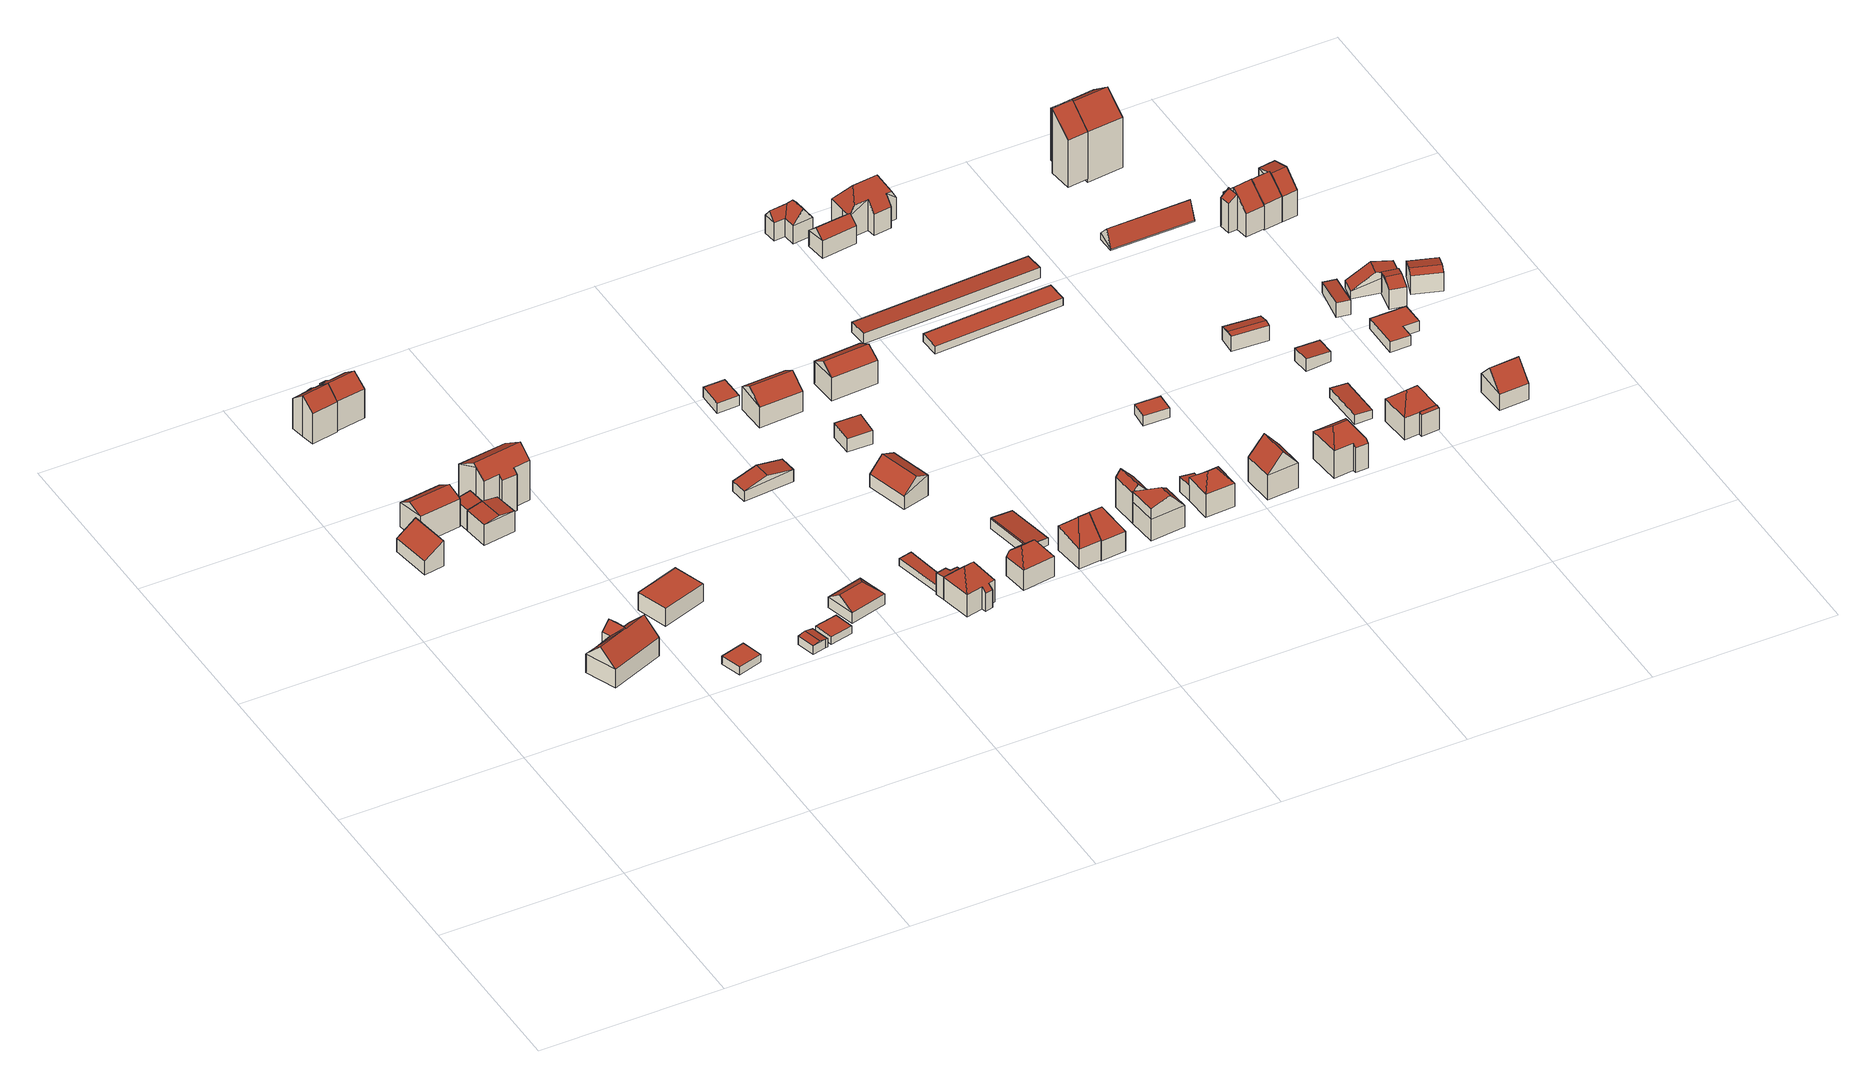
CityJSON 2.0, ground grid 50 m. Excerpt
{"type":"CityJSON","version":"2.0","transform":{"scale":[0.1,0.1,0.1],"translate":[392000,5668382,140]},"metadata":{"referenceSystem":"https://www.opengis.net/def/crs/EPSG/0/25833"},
"CityObjects":{
"building1":{"type":"Building","attributes":{"Dachtyp_tdc":"tdcFreeFormRoof","Gemeindeschluessel":14627140,"Dachneigung":44.2,"QualitaetDacherkennung":72,"Geometrietyp2DReferenz":"3000","function":"31001_9998","roofType":"5000","measuredHeight":10.07},"geometry":[{"type":"MultiSurface","lod":"2","boundaries":[[[0,1,2,3]],[[1,4,5,2]],[[4,6,7,5]],[[6,8,9,7]],[[8,10,11,9]],[[10,12,13,11]],[[12,14,15,13]],[[14,16,17,15]],[[16,0,3,17]],[[18,19,20,21,16,14]],[[18,14,12]],[[19,18,12,10]],[[22,23,20,19,10,8]],[[22,8,6]],[[23,22,6,4]],[[4,20,23]],[[1,20,4]],[[1,21,20]],[[21,1,0]],[[21,0,16]],[[3,2,5,7,9,11,13,15,17]]],"semantics":{"surfaces":[{"type":"WallSurface"},{"type":"RoofSurface"},{"type":"GroundSurface"}],"values":[0,0,0,0,0,0,0,0,0,1,0,1,1,0,1,1,1,1,1,0,2]}}]},
"building2":{"type":"Building","attributes":{"Dachtyp_tdc":"tdcPolyFlatRoof","Gemeindeschluessel":14627140,"Dachneigung":31.43,"QualitaetDacherkennung":51,"Geometrietyp2DReferenz":"3000","function":"31001_9998","roofType":"2100","measuredHeight":7.45},"geometry":[{"type":"MultiSurface","lod":"2","boundaries":[[[24,25,26,27]],[[25,28,29,26]],[[28,30,31,29]],[[30,24,27,31]],[[30,28,25,24]],[[27,26,29,31]]],"semantics":{"surfaces":[{"type":"WallSurface"},{"type":"RoofSurface"},{"type":"GroundSurface"}],"values":[0,0,0,0,1,2]}}]},
"building3":{"type":"Building","attributes":{"Dachtyp_tdc":"tdcPolyFlatRoof","Gemeindeschluessel":14627140,"Dachneigung":0,"QualitaetDacherkennung":84,"Geometrietyp2DReferenz":"3000","function":"31001_9998","roofType":"1000","measuredHeight":2.4},"geometry":[{"type":"MultiSurface","lod":"2","boundaries":[[[32,33,34,35]],[[33,36,37,34]],[[36,38,39,37]],[[38,32,35,39]],[[38,36,33,32]],[[35,34,37,39]]],"semantics":{"surfaces":[{"type":"WallSurface"},{"type":"RoofSurface"},{"type":"GroundSurface"}],"values":[0,0,0,0,1,2]}}]},
"building4":{"type":"Building","attributes":{"Dachtyp_tdc":"tdcPolyFlatRoof","Gemeindeschluessel":14627140,"Dachneigung":0,"QualitaetDacherkennung":85,"Geometrietyp2DReferenz":"3000","function":"31001_9998","roofType":"1000","measuredHeight":5.37},"geometry":[{"type":"MultiSurface","lod":"2","boundaries":[[[40,41,42,43]],[[41,44,45,42]],[[44,46,47,45]],[[46,40,43,47]],[[46,44,41,40]],[[43,42,45,47]]],"semantics":{"surfaces":[{"type":"WallSurface"},{"type":"RoofSurface"},{"type":"GroundSurface"}],"values":[0,0,0,0,1,2]}}]},
"building5":{"type":"Building","attributes":{"Dachtyp_tdc":"tdcGableRoof","Gemeindeschluessel":14627140,"Dachneigung":34.62,"QualitaetDacherkennung":77,"Geometrietyp2DReferenz":"3000","function":"31001_9998","roofType":"3100","measuredHeight":10.02},"geometry":[{"type":"MultiSurface","lod":"2","boundaries":[[[48,49,50,51]],[[49,52,53,50]],[[52,54,55,53]],[[54,56,57,55]],[[56,48,51,57]],[[48,56,58,59,60]],[[52,49,60,59]],[[54,58,56]],[[52,59,58,54]],[[48,60,49]],[[51,50,53,55,57]]],"semantics":{"surfaces":[{"type":"WallSurface"},{"type":"RoofSurface"},{"type":"GroundSurface"}],"values":[0,0,0,0,0,1,1,0,0,0,2]}}]},
"building6":{"type":"Building","attributes":{"Dachtyp_tdc":"tdcGableRoof","Gemeindeschluessel":14627140,"Dachneigung":38.65,"QualitaetDacherkennung":64,"Geometrietyp2DReferenz":"3000","function":"31001_9998","roofType":"3100","measuredHeight":12.15},"geometry":[{"type":"MultiSurface","lod":"2","boundaries":[[[61,62,63,64]],[[62,65,66,63]],[[65,67,68,66]],[[67,69,70,68]],[[69,71,72,70]],[[71,73,74,72]],[[73,75,76,74]],[[75,77,78,76]],[[77,79,80,78]],[[79,61,64,80]],[[75,73,71,69]],[[69,67,65,62,61,79,77,75]],[[64,63,66,68,70,72,74,76,78,80]]],"semantics":{"surfaces":[{"type":"WallSurface"},{"type":"RoofSurface"},{"type":"GroundSurface"}],"values":[0,0,0,0,0,0,0,0,0,0,1,1,2]}}]},
"building7":{"type":"Building","attributes":{"Dachtyp_tdc":"tdcFreeFormRoof","Gemeindeschluessel":14627140,"Dachneigung":11.56,"QualitaetDacherkennung":31,"Geometrietyp2DReferenz":"3000","function":"31001_9998","roofType":"5000","measuredHeight":2.98},"geometry":[{"type":"MultiSurface","lod":"2","boundaries":[[[81,82,83,84]],[[82,85,86,83]],[[85,87,88,86]],[[87,89,90,88]],[[89,81,84,90]],[[81,89,87,91,92]],[[82,92,91,85]],[[82,81,92]],[[87,85,91]],[[84,83,86,88,90]]],"semantics":{"surfaces":[{"type":"WallSurface"},{"type":"RoofSurface"},{"type":"GroundSurface"}],"values":[0,0,0,0,0,1,1,0,0,2]}}]},
"building8":{"type":"Building","attributes":{"Gemeindeschluessel":14627140,"Geometrietyp2DReferenz":"3000","function":"31001_9998","roofType":"9999"},"children":["building8-1","building8-2"]},
"building8-1":{"type":"BuildingPart","attributes":{"Dachtyp_tdc":"tdcPolyFlatRoof","Dachneigung":6.87,"QualitaetDacherkennung":75,"Geometrietyp2DReferenz":"3000","roofType":"2100","measuredHeight":6.73},"parents":["building8"],"geometry":[{"type":"MultiSurface","lod":"2","boundaries":[[[93,94,95,96]],[[94,97,98,99,95]],[[100,101,102,103,104]],[[101,93,96,102]],[[101,100,105,97,94,93]],[[96,95,99,103,102]],[[100,104,105]],[[104,103,99,98]],[[104,98,97,105]]],"semantics":{"surfaces":[{"type":"WallSurface"},{"type":"RoofSurface"},{"type":"GroundSurface"},{"type":"ClosureSurface"}],"values":[0,0,0,0,1,2,0,3,3]}}]},
"building8-2":{"type":"BuildingPart","attributes":{"Dachtyp_tdc":"tdcGableRoof","Dachneigung":10.03,"QualitaetDacherkennung":70,"Geometrietyp2DReferenz":"3000","roofType":"3100","measuredHeight":6.89},"parents":["building8"],"geometry":[{"type":"MultiSurface","lod":"2","boundaries":[[[106,107,108,109]],[[107,104,103,108]],[[98,110,111,99]],[[110,106,109,111]],[[106,110,112,113,114]],[[104,107,114,113,105]],[[98,97,112,110]],[[106,114,107]],[[109,108,103,99,111]],[[99,103,104,98]],[[113,112,97,105]],[[97,98,104,105]]],"semantics":{"surfaces":[{"type":"WallSurface"},{"type":"RoofSurface"},{"type":"GroundSurface"},{"type":"ClosureSurface"}],"values":[0,0,0,0,1,1,0,0,2,3,0,3]}}]},
"building9":{"type":"Building","attributes":{"Dachtyp_tdc":"tdcGableRoof","Gemeindeschluessel":14627140,"Dachneigung":38.4,"QualitaetDacherkennung":62,"Geometrietyp2DReferenz":"3000","function":"31001_9998","roofType":"3100","measuredHeight":11.93},"geometry":[{"type":"MultiSurface","lod":"2","boundaries":[[[115,116,117,118]],[[116,119,120,117]],[[119,121,122,120]],[[121,123,124,122]],[[123,125,126,124]],[[125,127,128,126]],[[127,129,130,128]],[[129,131,132,130]],[[131,133,134,132]],[[133,115,118,134]],[[129,127,125,123,121,119,116,115]],[[115,133,131,129]],[[118,117,120,122,124,126,128,130,132,134]]],"semantics":{"surfaces":[{"type":"WallSurface"},{"type":"RoofSurface"},{"type":"GroundSurface"}],"values":[0,0,0,0,0,0,0,0,0,0,1,1,2]}}]},
"building10":{"type":"Building","attributes":{"Dachtyp_tdc":"tdcPolyFlatRoof","Gemeindeschluessel":14627140,"Dachneigung":2.62,"QualitaetDacherkennung":94,"Geometrietyp2DReferenz":"3000","function":"31001_9998","roofType":"2100","measuredHeight":2.37},"geometry":[{"type":"MultiSurface","lod":"2","boundaries":[[[135,136,137,138]],[[136,139,140,137]],[[139,141,142,140]],[[141,135,138,142]],[[141,139,136,135]],[[138,137,140,142]]],"semantics":{"surfaces":[{"type":"WallSurface"},{"type":"RoofSurface"},{"type":"GroundSurface"}],"values":[0,0,0,0,1,2]}}]},
"building11":{"type":"Building","attributes":{"Dachtyp_tdc":"tdcFreeFormRoof","Gemeindeschluessel":14627140,"Dachneigung":35.39,"QualitaetDacherkennung":51,"Geometrietyp2DReferenz":"3000","function":"31001_9998","roofType":"5000","measuredHeight":14.84},"geometry":[{"type":"MultiSurface","lod":"2","boundaries":[[[143,144,145,146]],[[144,147,148,145]],[[147,149,150,148]],[[149,151,152,150]],[[151,153,154,152]],[[153,155,156,154]],[[155,157,158,156]],[[157,159,160,158]],[[159,143,146,160]],[[161,162,144,143]],[[149,147,162,161,159,157,155,153,151]],[[147,144,162]],[[143,159,161]],[[146,145,148,150,152,154,156,158,160]]],"semantics":{"surfaces":[{"type":"WallSurface"},{"type":"RoofSurface"},{"type":"GroundSurface"}],"values":[0,0,0,0,0,0,0,0,0,1,1,0,0,2]}}]},
"building12":{"type":"Building","attributes":{"Dachtyp_tdc":"tdcFreeFormRoof","Gemeindeschluessel":14627140,"Dachneigung":35.32,"QualitaetDacherkennung":10,"Geometrietyp2DReferenz":"3000","function":"31001_9998","roofType":"5000","measuredHeight":6.05},"geometry":[{"type":"MultiSurface","lod":"2","boundaries":[[[163,164,165,166]],[[164,167,168,165]],[[167,169,170,168]],[[169,163,166,170]],[[171,169,167]],[[172,171,167,164]],[[172,164,163]],[[171,172,163,169]],[[166,165,168,170]]],"semantics":{"surfaces":[{"type":"WallSurface"},{"type":"RoofSurface"},{"type":"GroundSurface"}],"values":[0,0,0,0,1,1,0,1,2]}}]},
"building13":{"type":"Building","attributes":{"Dachtyp_tdc":"tdcPolyFlatRoof","Gemeindeschluessel":14627140,"Dachneigung":4.68,"QualitaetDacherkennung":87,"Geometrietyp2DReferenz":"3000","function":"31001_9998","roofType":"2100","measuredHeight":2.49},"geometry":[{"type":"MultiSurface","lod":"2","boundaries":[[[173,174,175,176]],[[174,177,178,175]],[[177,179,180,178]],[[179,173,176,180]],[[179,177,174,173]],[[176,175,178,180]]],"semantics":{"surfaces":[{"type":"WallSurface"},{"type":"RoofSurface"},{"type":"GroundSurface"}],"values":[0,0,0,0,1,2]}}]},
"building14":{"type":"Building","attributes":{"Gemeindeschluessel":14627140,"Geometrietyp2DReferenz":"3000","function":"31001_9998","roofType":"9999"},"children":["building14-1","building14-2"]},
"building14-1":{"type":"BuildingPart","attributes":{"Dachtyp_tdc":"tdcHipRoof","Dachneigung":44.03,"QualitaetDacherkennung":83,"Geometrietyp2DReferenz":"3000","roofType":"3200","measuredHeight":10.85},"parents":["building14"],"geometry":[{"type":"MultiSurface","lod":"2","boundaries":[[[181,182,183,184]],[[182,185,186,183]],[[185,187,188,186]],[[189,190,191,192]],[[190,193,194,191]],[[193,195,196,194]],[[195,197,198,196]],[[197,181,184,198]],[[193,190,199]],[[187,185,200]],[[190,189,187,200,199]],[[185,182,181,197,195,193,199,200]],[[184,183,186,188,192,191,194,196,198]],[[192,188,187,189]]],"semantics":{"surfaces":[{"type":"WallSurface"},{"type":"RoofSurface"},{"type":"GroundSurface"},{"type":"ClosureSurface"}],"values":[0,0,0,0,0,0,0,0,1,1,1,1,2,3]}}]},
"building14-2":{"type":"BuildingPart","attributes":{"Dachtyp_tdc":"tdcPolyFlatRoof","Dachneigung":7.41,"QualitaetDacherkennung":53,"Geometrietyp2DReferenz":"3000","roofType":"2100","measuredHeight":6.77},"parents":["building14"],"geometry":[{"type":"MultiSurface","lod":"2","boundaries":[[[201,202,203,204]],[[202,205,206,203]],[[205,207,208,206]],[[207,189,192,208]],[[209,201,204,188,187]],[[209,189,207,205,202,201]],[[204,203,206,208,192,188]],[[187,189,209]],[[187,188,192,189]]],"semantics":{"surfaces":[{"type":"WallSurface"},{"type":"RoofSurface"},{"type":"GroundSurface"},{"type":"ClosureSurface"}],"values":[0,0,0,0,0,1,2,0,3]}}]},
"building15":{"type":"Building","attributes":{"Dachtyp_tdc":"tdcGableRoof","Gemeindeschluessel":14627140,"Dachneigung":10.54,"QualitaetDacherkennung":36,"Geometrietyp2DReferenz":"3000","function":"31001_9998","roofType":"3100","measuredHeight":4.94},"geometry":[{"type":"MultiSurface","lod":"2","boundaries":[[[210,211,212,213]],[[211,214,215,212]],[[214,216,217,215]],[[216,210,213,217]],[[214,211,218]],[[210,216,219]],[[211,210,219,218]],[[216,214,218,219]],[[213,212,215,217]]],"semantics":{"surfaces":[{"type":"WallSurface"},{"type":"RoofSurface"},{"type":"GroundSurface"}],"values":[0,0,0,0,0,0,1,1,2]}}]},
"building16":{"type":"Building","attributes":{"Dachtyp_tdc":"tdcFreeFormRoof","Gemeindeschluessel":14627140,"Dachneigung":43.96,"QualitaetDacherkennung":78,"Geometrietyp2DReferenz":"3000","function":"31001_9998","roofType":"5000","measuredHeight":9.84},"geometry":[{"type":"MultiSurface","lod":"2","boundaries":[[[220,221,222,223]],[[221,224,225,222]],[[224,226,227,225]],[[226,228,229,227]],[[228,230,231,229]],[[230,232,233,231]],[[232,234,235,233]],[[234,220,223,235]],[[234,236,237,220]],[[232,230,238,239]],[[232,239,236,234]],[[239,238,228,226,224,221,237,236]],[[230,228,238]],[[221,220,237]],[[223,222,225,227,229,231,233,235]]],"semantics":{"surfaces":[{"type":"WallSurface"},{"type":"RoofSurface"},{"type":"GroundSurface"}],"values":[0,0,0,0,0,0,0,0,1,1,1,1,0,0,2]}}]},
"building17":{"type":"Building","attributes":{"Dachtyp_tdc":"tdcGableRoof","Gemeindeschluessel":14627140,"Dachneigung":44.19,"QualitaetDacherkennung":46,"Geometrietyp2DReferenz":"3000","function":"31001_9998","roofType":"3100","measuredHeight":7.81},"geometry":[{"type":"MultiSurface","lod":"2","boundaries":[[[240,241,242,243]],[[241,244,245,242]],[[244,246,247,245]],[[246,240,243,247]],[[244,241,248]],[[240,246,249]],[[241,240,249,248]],[[246,244,248,249]],[[243,242,245,247]]],"semantics":{"surfaces":[{"type":"WallSurface"},{"type":"RoofSurface"},{"type":"GroundSurface"}],"values":[0,0,0,0,0,0,1,1,2]}}]},
"building18":{"type":"Building","attributes":{"Dachtyp_tdc":"tdcGableRoof","Gemeindeschluessel":14627140,"Dachneigung":10.54,"QualitaetDacherkennung":40,"Geometrietyp2DReferenz":"3000","function":"31001_9998","roofType":"3100","measuredHeight":3.24},"geometry":[{"type":"MultiSurface","lod":"2","boundaries":[[[250,251,252,253]],[[251,254,255,252]],[[254,256,257,255]],[[256,250,253,257]],[[254,251,258]],[[250,256,259]],[[251,250,259,258]],[[256,254,258,259]],[[253,252,255,257]]],"semantics":{"surfaces":[{"type":"WallSurface"},{"type":"RoofSurface"},{"type":"GroundSurface"}],"values":[0,0,0,0,0,0,1,1,2]}}]},
"building19":{"type":"Building","attributes":{"Dachtyp_tdc":"tdcHipAndGableRoof","Gemeindeschluessel":14627140,"Dachneigung":42.95,"QualitaetDacherkennung":82,"Geometrietyp2DReferenz":"3000","function":"31001_9998","roofType":"5000","measuredHeight":10.84},"geometry":[{"type":"MultiSurface","lod":"2","boundaries":[[[260,261,262,263]],[[261,264,265,262]],[[264,266,267,265]],[[266,268,269,267]],[[268,270,271,269]],[[270,272,273,271]],[[272,260,263,273]],[[268,266,274]],[[266,264,261,274]],[[261,260,272,270,268,274]],[[263,262,265,267,269,271,273]]],"semantics":{"surfaces":[{"type":"WallSurface"},{"type":"RoofSurface"},{"type":"GroundSurface"}],"values":[0,0,0,0,0,0,0,1,1,1,2]}}]},
"building20":{"type":"Building","attributes":{"Dachtyp_tdc":"tdcPolyFlatRoof","Gemeindeschluessel":14627140,"Dachneigung":4.3,"QualitaetDacherkennung":94,"Geometrietyp2DReferenz":"3000","function":"31001_9998","roofType":"2100","measuredHeight":4.47},"geometry":[{"type":"MultiSurface","lod":"2","boundaries":[[[275,276,277,278]],[[276,279,280,277]],[[279,281,282,280]],[[281,275,278,282]],[[281,279,276,275]],[[278,277,280,282]]],"semantics":{"surfaces":[{"type":"WallSurface"},{"type":"RoofSurface"},{"type":"GroundSurface"}],"values":[0,0,0,0,1,2]}}]},
"building21":{"type":"Building","attributes":{"Dachtyp_tdc":"tdcFreeFormRoof","Gemeindeschluessel":14627140,"Dachneigung":44.25,"QualitaetDacherkennung":70,"Geometrietyp2DReferenz":"3000","function":"31001_9998","roofType":"5000","measuredHeight":11.08},"geometry":[{"type":"MultiSurface","lod":"2","boundaries":[[[283,284,285,286]],[[284,287,288,285]],[[287,289,290,288]],[[289,291,292,290]],[[291,293,294,292]],[[293,283,286,294]],[[291,289,295,296]],[[296,295,287,284,283,297]],[[293,291,296,297]],[[289,287,295]],[[283,293,297]],[[286,285,288,290,292,294]]],"semantics":{"surfaces":[{"type":"WallSurface"},{"type":"RoofSurface"},{"type":"GroundSurface"}],"values":[0,0,0,0,0,0,1,1,1,0,0,2]}}]},
"building22":{"type":"Building","attributes":{"Dachtyp_tdc":"tdcPolyFlatRoof","Gemeindeschluessel":14627140,"Dachneigung":0,"QualitaetDacherkennung":89,"Geometrietyp2DReferenz":"3000","function":"31001_9998","roofType":"1000","measuredHeight":3},"geometry":[{"type":"MultiSurface","lod":"2","boundaries":[[[298,299,300,301]],[[299,302,303,300]],[[302,304,305,303]],[[304,298,301,305]],[[304,302,299,298]],[[301,300,303,305]]],"semantics":{"surfaces":[{"type":"WallSurface"},{"type":"RoofSurface"},{"type":"GroundSurface"}],"values":[0,0,0,0,1,2]}}]},
"building23":{"type":"Building","attributes":{"Dachtyp_tdc":"tdcGableRoof","Gemeindeschluessel":14627140,"Dachneigung":34.49,"QualitaetDacherkennung":84,"Geometrietyp2DReferenz":"3000","function":"31001_9998","roofType":"3100","measuredHeight":9.24},"geometry":[{"type":"MultiSurface","lod":"2","boundaries":[[[306,307,308,309]],[[307,310,311,308]],[[310,312,313,311]],[[312,306,309,313]],[[310,307,314]],[[306,312,315]],[[307,306,315,314]],[[312,310,314,315]],[[309,308,311,313]]],"semantics":{"surfaces":[{"type":"WallSurface"},{"type":"RoofSurface"},{"type":"GroundSurface"}],"values":[0,0,0,0,0,0,1,1,2]}}]},
"building24":{"type":"Building","attributes":{"Gemeindeschluessel":14627140,"Geometrietyp2DReferenz":"3000","function":"31001_9998","roofType":"9999"},"children":["building24-1","building24-2"]},
"building24-1":{"type":"BuildingPart","attributes":{"Dachtyp_tdc":"tdcHipAndGableRoof","Dachneigung":50.18,"QualitaetDacherkennung":33,"Geometrietyp2DReferenz":"3000","roofType":"5000","measuredHeight":11.4},"parents":["building24"],"geometry":[{"type":"MultiSurface","lod":"2","boundaries":[[[316,317,318,319]],[[317,320,321,318]],[[320,322,323,321]],[[322,324,325,323]],[[317,326,327,328,329,330]],[[331,332,330,329]],[[317,330,332,320]],[[320,332,331,322]],[[322,331,329,333,324]],[[316,334,326,317]],[[325,319,318,321,323]],[[319,325,324,316]],[[326,334,327]],[[328,333,329]],[[324,333,334,316]],[[327,334,333,328]]],"semantics":{"surfaces":[{"type":"WallSurface"},{"type":"RoofSurface"},{"type":"GroundSurface"},{"type":"ClosureSurface"}],"values":[0,0,0,0,1,1,1,0,0,0,2,3,0,0,3,3]}}]},
"building24-2":{"type":"BuildingPart","attributes":{"Dachtyp_tdc":"tdcGableRoof","Dachneigung":48.9,"QualitaetDacherkennung":73,"Geometrietyp2DReferenz":"3000","roofType":"3100","measuredHeight":11.1},"parents":["building24"],"geometry":[{"type":"MultiSurface","lod":"2","boundaries":[[[335,334,316,319,336]],[[333,337,338,325,324]],[[337,335,336,338]],[[335,337,339]],[[334,335,339,340,327]],[[337,333,328,340,339]],[[336,319,325,338]],[[324,325,319,316]],[[324,316,334,333]],[[340,328,327]],[[327,328,333,334]]],"semantics":{"surfaces":[{"type":"WallSurface"},{"type":"RoofSurface"},{"type":"GroundSurface"},{"type":"ClosureSurface"}],"values":[0,0,0,0,1,1,2,3,3,0,3]}}]},
"building25":{"type":"Building","attributes":{"Gemeindeschluessel":14627140,"Geometrietyp2DReferenz":"3000","function":"31001_9998","roofType":"9999"},"children":["building25-1","building25-2"]},
"building25-1":{"type":"BuildingPart","attributes":{"Dachtyp_tdc":"tdcPolyFlatRoof","Dachneigung":8.43,"QualitaetDacherkennung":54,"Geometrietyp2DReferenz":"3000","roofType":"2100","measuredHeight":4.64},"parents":["building25"],"geometry":[{"type":"MultiSurface","lod":"2","boundaries":[[[341,342,343,344]],[[342,345,346,343]],[[345,347,348,346]],[[345,342,341,347]],[[348,344,343,346]],[[344,348,347,341]]],"semantics":{"surfaces":[{"type":"WallSurface"},{"type":"RoofSurface"},{"type":"GroundSurface"},{"type":"ClosureSurface"}],"values":[0,0,0,1,2,3]}}]},
"building25-2":{"type":"BuildingPart","attributes":{"Dachtyp_tdc":"tdcHipRoof","Dachneigung":41.09,"QualitaetDacherkennung":84,"Geometrietyp2DReferenz":"3000","roofType":"3200","measuredHeight":10.25},"parents":["building25"],"geometry":[{"type":"MultiSurface","lod":"2","boundaries":[[[349,350,341,344,351]],[[352,353,354,348,347]],[[353,355,356,354]],[[355,349,351,356]],[[350,349,357]],[[355,353,358]],[[349,355,358,357]],[[353,352,350,357,358]],[[351,344,348,354,356]],[[347,341,350,352]],[[347,348,344,341]]],"semantics":{"surfaces":[{"type":"WallSurface"},{"type":"RoofSurface"},{"type":"GroundSurface"},{"type":"ClosureSurface"}],"values":[0,0,0,0,1,1,1,1,2,0,3]}}]},
"building26":{"type":"Building","attributes":{"Dachtyp_tdc":"tdcGableRoof","Gemeindeschluessel":14627140,"Dachneigung":31.49,"QualitaetDacherkennung":75,"Geometrietyp2DReferenz":"3000","function":"31001_9998","roofType":"3100","measuredHeight":9.26},"geometry":[{"type":"MultiSurface","lod":"2","boundaries":[[[359,360,361,362]],[[360,363,364,361]],[[363,365,366,364]],[[365,359,362,366]],[[363,360,367]],[[359,365,368]],[[360,359,368,367]],[[365,363,367,368]],[[362,361,364,366]]],"semantics":{"surfaces":[{"type":"WallSurface"},{"type":"RoofSurface"},{"type":"GroundSurface"}],"values":[0,0,0,0,0,0,1,1,2]}}]},
"building27":{"type":"Building","attributes":{"Dachtyp_tdc":"tdcPolyFlatRoof","Gemeindeschluessel":14627140,"Dachneigung":0,"QualitaetDacherkennung":45,"Geometrietyp2DReferenz":"3000","function":"31001_9998","roofType":"1000","measuredHeight":2.95},"geometry":[{"type":"MultiSurface","lod":"2","boundaries":[[[369,370,371,372]],[[370,373,374,371]],[[373,375,376,374]],[[375,369,372,376]],[[375,373,370,369]],[[372,371,374,376]]],"semantics":{"surfaces":[{"type":"WallSurface"},{"type":"RoofSurface"},{"type":"GroundSurface"}],"values":[0,0,0,0,1,2]}}]},
"building28":{"type":"Building","attributes":{"Dachtyp_tdc":"tdcGableRoof","Gemeindeschluessel":14627140,"Dachneigung":49.78,"QualitaetDacherkennung":66,"Geometrietyp2DReferenz":"3000","function":"31001_9998","roofType":"3100","measuredHeight":12.58},"geometry":[{"type":"MultiSurface","lod":"2","boundaries":[[[377,378,379,380]],[[378,381,382,379]],[[381,383,384,382]],[[383,377,380,384]],[[381,378,385]],[[377,383,386]],[[378,377,386,385]],[[383,381,385,386]],[[380,379,382,384]]],"semantics":{"surfaces":[{"type":"WallSurface"},{"type":"RoofSurface"},{"type":"GroundSurface"}],"values":[0,0,0,0,0,0,1,1,2]}}]},
"building29":{"type":"Building","attributes":{"Dachtyp_tdc":"tdcFreeFormRoof","Gemeindeschluessel":14627140,"Dachneigung":52.37,"QualitaetDacherkennung":13,"Geometrietyp2DReferenz":"3000","function":"31001_9998","roofType":"5000","measuredHeight":9.15},"geometry":[{"type":"MultiSurface","lod":"2","boundaries":[[[387,388,389,390]],[[388,391,392,389]],[[391,393,394,392]],[[393,395,396,394]],[[395,397,398,396]],[[397,387,390,398]],[[399,400,397,395]],[[401,402,399,395,393]],[[401,393,391]],[[402,401,391,388]],[[400,399,402,388,387]],[[400,387,397]],[[390,389,392,394,396,398]]],"semantics":{"surfaces":[{"type":"WallSurface"},{"type":"RoofSurface"},{"type":"GroundSurface"}],"values":[0,0,0,0,0,0,1,1,0,1,1,0,2]}}]},
"building30":{"type":"Building","attributes":{"Dachtyp_tdc":"tdcFreeFormRoof","Gemeindeschluessel":14627140,"Dachneigung":40.42,"QualitaetDacherkennung":84,"Geometrietyp2DReferenz":"3000","function":"31001_9998","roofType":"5000","measuredHeight":7.55},"geometry":[{"type":"MultiSurface","lod":"2","boundaries":[[[403,404,405,406]],[[404,407,408,405]],[[407,409,410,408]],[[409,411,412,410]],[[411,403,406,412]],[[413,414,407,404,403]],[[411,409,414,413]],[[409,407,414]],[[403,411,413]],[[406,405,408,410,412]]],"semantics":{"surfaces":[{"type":"WallSurface"},{"type":"RoofSurface"},{"type":"GroundSurface"}],"values":[0,0,0,0,0,1,1,0,0,2]}}]},
"building31":{"type":"Building","attributes":{"Dachtyp_tdc":"tdcFreeFormRoof","Gemeindeschluessel":14627140,"Dachneigung":38.13,"QualitaetDacherkennung":68,"Geometrietyp2DReferenz":"3000","function":"31001_9998","roofType":"5000","measuredHeight":11.7},"geometry":[{"type":"MultiSurface","lod":"2","boundaries":[[[415,416,417,418]],[[416,419,420,417]],[[419,421,422,420]],[[421,423,424,422]],[[423,425,426,424]],[[425,427,428,426]],[[427,415,418,428]],[[423,421,429]],[[421,419,430,429]],[[419,416,430]],[[416,415,427,425,423,429,430]],[[418,417,420,422,424,426,428]]],"semantics":{"surfaces":[{"type":"WallSurface"},{"type":"RoofSurface"},{"type":"GroundSurface"}],"values":[0,0,0,0,0,0,0,1,1,1,1,2]}}]},
"building32":{"type":"Building","attributes":{"Dachtyp_tdc":"tdcPolyFlatRoof","Gemeindeschluessel":14627140,"Dachneigung":3.28,"QualitaetDacherkennung":81,"Geometrietyp2DReferenz":"3000","function":"31001_2463","roofType":"2100","measuredHeight":3.22},"geometry":[{"type":"MultiSurface","lod":"2","boundaries":[[[431,432,433,434]],[[432,435,436,433]],[[435,437,438,436]],[[437,431,434,438]],[[437,435,432,431]],[[434,433,436,438]]],"semantics":{"surfaces":[{"type":"WallSurface"},{"type":"RoofSurface"},{"type":"GroundSurface"}],"values":[0,0,0,0,1,2]}}]},
"building33":{"type":"Building","attributes":{"Dachtyp_tdc":"tdcPolyFlatRoof","Gemeindeschluessel":14627140,"Dachneigung":0,"QualitaetDacherkennung":55,"Geometrietyp2DReferenz":"3000","function":"31001_2463","roofType":"1000","measuredHeight":2.31},"geometry":[{"type":"MultiSurface","lod":"2","boundaries":[[[439,440,441,442]],[[440,443,444,441]],[[443,445,446,444]],[[445,439,442,446]],[[445,443,440,439]],[[442,441,444,446]]],"semantics":{"surfaces":[{"type":"WallSurface"},{"type":"RoofSurface"},{"type":"GroundSurface"}],"values":[0,0,0,0,1,2]}}]},
"building34":{"type":"Building","attributes":{"Dachtyp_tdc":"tdcFreeFormRoof","Gemeindeschluessel":14627140,"Dachneigung":50.9,"QualitaetDacherkennung":73,"Geometrietyp2DReferenz":"3000","function":"31001_9998","roofType":"5000","measuredHeight":13},"geometry":[{"type":"MultiSurface","lod":"2","boundaries":[[[447,448,449,450]],[[448,451,452,449]],[[451,453,454,452]],[[453,455,456,454]],[[455,457,458,456]],[[457,459,460,458]],[[459,461,462,460]],[[461,463,464,462]],[[463,447,450,464]],[[447,465,466,451,448]],[[467,455,453,468]],[[468,466,465,463,461,459,457,467]],[[468,453,451,466]],[[447,463,465]],[[457,455,467]],[[450,449,452,454,456,458,460,462,464]]],"semantics":{"surfaces":[{"type":"WallSurface"},{"type":"RoofSurface"},{"type":"GroundSurface"}],"values":[0,0,0,0,0,0,0,0,0,1,1,1,1,0,0,2]}}]},
"building35":{"type":"Building","attributes":{"Dachtyp_tdc":"tdcPolyFlatRoof","Gemeindeschluessel":14627140,"Dachneigung":4.12,"QualitaetDacherkennung":94,"Geometrietyp2DReferenz":"3000","function":"31001_9998","roofType":"2100","measuredHeight":2.93},"geometry":[{"type":"MultiSurface","lod":"2","boundaries":[[[469,470,471,472]],[[470,473,474,471]],[[473,475,476,474]],[[475,469,472,476]],[[475,473,470,469]],[[472,471,474,476]]],"semantics":{"surfaces":[{"type":"WallSurface"},{"type":"RoofSurface"},{"type":"GroundSurface"}],"values":[0,0,0,0,1,2]}}]},
"building36":{"type":"Building","attributes":{"Dachtyp_tdc":"tdcGableRoof","Gemeindeschluessel":14627140,"Dachneigung":16,"QualitaetDacherkennung":85,"Geometrietyp2DReferenz":"3000","function":"31001_9998","roofType":"3100","measuredHeight":4.79},"geometry":[{"type":"MultiSurface","lod":"2","boundaries":[[[477,478,479,480]],[[478,481,482,479]],[[481,483,484,482]],[[483,477,480,484]],[[481,478,485]],[[477,483,486]],[[478,477,486,485]],[[483,481,485,486]],[[480,479,482,484]]],"semantics":{"surfaces":[{"type":"WallSurface"},{"type":"RoofSurface"},{"type":"GroundSurface"}],"values":[0,0,0,0,0,0,1,1,2]}}]},
"building37":{"type":"Building","attributes":{"Gemeindeschluessel":14627140,"Geometrietyp2DReferenz":"3000","function":"31001_9998","roofType":"9999"},"children":["building37-1","building37-2"]},
"building37-1":{"type":"BuildingPart","attributes":{"Dachtyp_tdc":"tdcHipRoof","Dachneigung":43.91,"QualitaetDacherkennung":81,"Geometrietyp2DReferenz":"3000","roofType":"3200","measuredHeight":10.85},"parents":["building37"],"geometry":[{"type":"MultiSurface","lod":"2","boundaries":[[[487,488,489,490]],[[488,491,492,489]],[[493,487,490,494]],[[491,488,495]],[[487,493,496]],[[488,487,496,495]],[[493,497,491,495,496]],[[490,489,492,498,494]],[[493,494,498,497]],[[497,498,492,491]]],"semantics":{"surfaces":[{"type":"WallSurface"},{"type":"RoofSurface"},{"type":"GroundSurface"},{"type":"ClosureSurface"}],"values":[0,0,0,1,1,1,1,2,0,3]}}]},
"building37-2":{"type":"BuildingPart","attributes":{"Dachtyp_tdc":"tdcPolyFlatRoof","Dachneigung":11.84,"QualitaetDacherkennung":61,"Geometrietyp2DReferenz":"3000","roofType":"2100","measuredHeight":6.75},"parents":["building37"],"geometry":[{"type":"MultiSurface","lod":"2","boundaries":[[[499,500,501,492,491]],[[500,502,503,501]],[[502,504,497,498,503]],[[504,502,500,499]],[[492,501,503,498]],[[491,497,504,499]],[[492,498,497,491]]],"semantics":{"surfaces":[{"type":"WallSurface"},{"type":"RoofSurface"},{"type":"GroundSurface"},{"type":"ClosureSurface"}],"values":[0,0,0,1,2,0,3]}}]},
"building38":{"type":"Building","attributes":{"Dachtyp_tdc":"tdcPolyFlatRoof","Gemeindeschluessel":14627140,"Dachneigung":5.78,"QualitaetDacherkennung":58,"Geometrietyp2DReferenz":"3000","function":"31001_9998","roofType":"2100","measuredHeight":3.85},"geometry":[{"type":"MultiSurface","lod":"2","boundaries":[[[505,506,507,508]],[[506,509,510,507]],[[509,511,512,510]],[[511,505,508,512]],[[511,509,506,505]],[[508,507,510,512]]],"semantics":{"surfaces":[{"type":"WallSurface"},{"type":"RoofSurface"},{"type":"GroundSurface"}],"values":[0,0,0,0,1,2]}}]},
"building39":{"type":"Building","attributes":{"Dachtyp_tdc":"tdcPolyFlatRoof","Gemeindeschluessel":14627140,"Dachneigung":0,"QualitaetDacherkennung":96,"Geometrietyp2DReferenz":"3000","function":"31001_9998","roofType":"1000","measuredHeight":3.13},"geometry":[{"type":"MultiSurface","lod":"2","boundaries":[[[513,514,515,516]],[[514,517,518,515]],[[517,519,520,518]],[[519,521,522,520]],[[521,523,524,522]],[[523,513,516,524]],[[523,521,519,517,514,513]],[[516,515,518,520,522,524]]],"semantics":{"surfaces":[{"type":"WallSurface"},{"type":"RoofSurface"},{"type":"GroundSurface"}],"values":[0,0,0,0,0,0,1,2]}}]},
"building40":{"type":"Building","attributes":{"Dachtyp_tdc":"tdcPolyFlatRoof","Gemeindeschluessel":14627140,"Dachneigung":6.16,"QualitaetDacherkennung":66,"Geometrietyp2DReferenz":"3000","function":"31001_9998","roofType":"2100","measuredHeight":4.31},"geometry":[{"type":"MultiSurface","lod":"2","boundaries":[[[525,526,527,528]],[[526,529,530,527]],[[529,531,532,530]],[[531,525,528,532]],[[531,529,526,525]],[[528,527,530,532]]],"semantics":{"surfaces":[{"type":"WallSurface"},{"type":"RoofSurface"},{"type":"GroundSurface"}],"values":[0,0,0,0,1,2]}}]},
"building41":{"type":"Building","attributes":{"Dachtyp_tdc":"tdcGableRoof","Gemeindeschluessel":14627140,"Dachneigung":48.81,"QualitaetDacherkennung":91,"Geometrietyp2DReferenz":"3000","function":"31001_9998","roofType":"3100","measuredHeight":9.96},"geometry":[{"type":"MultiSurface","lod":"2","boundaries":[[[533,534,535,536]],[[534,537,538,535]],[[537,539,540,538]],[[539,533,536,540]],[[537,534,541]],[[533,539,542]],[[534,533,542,541]],[[539,537,541,542]],[[536,535,538,540]]],"semantics":{"surfaces":[{"type":"WallSurface"},{"type":"RoofSurface"},{"type":"GroundSurface"}],"values":[0,0,0,0,0,0,1,1,2]}}]},
"building42":{"type":"Building","attributes":{"Gemeindeschluessel":14627140,"Geometrietyp2DReferenz":"3000","function":"31001_9998","roofType":"9999"},"children":["building42-1","building42-2"]},
"building42-1":{"type":"BuildingPart","attributes":{"Dachtyp_tdc":"tdcGableRoof","Dachneigung":34.3,"QualitaetDacherkennung":18,"Geometrietyp2DReferenz":"3000","roofType":"3100","measuredHeight":6.46},"parents":["building42"],"geometry":[{"type":"MultiSurface","lod":"2","boundaries":[[[543,544,545,546]],[[544,547,548,545]],[[547,549,550,548]],[[549,551,552,550]],[[549,553,554,555,551]],[[544,554,553,547]],[[543,555,554,544]],[[547,553,549]],[[552,546,545,548,550]],[[543,546,552,551]],[[555,543,551]]],"semantics":{"surfaces":[{"type":"WallSurface"},{"type":"RoofSurface"},{"type":"GroundSurface"},{"type":"ClosureSurface"}],"values":[0,0,0,0,1,1,0,0,2,3,3]}}]},
"building42-2":{"type":"BuildingPart","attributes":{"Dachtyp_tdc":"tdcGableRoof","Dachneigung":17.26,"QualitaetDacherkennung":88,"Geometrietyp2DReferenz":"3000","roofType":"3100","measuredHeight":6.91},"parents":["building42"],"geometry":[{"type":"MultiSurface","lod":"2","boundaries":[[[556,557,558,559]],[[557,560,555,543,546,558]],[[561,556,559,552,551]],[[560,557,562]],[[556,561,563]],[[557,556,563,562]],[[561,560,562,563]],[[559,558,546,552]],[[551,555,560,561]],[[551,552,546,543]],[[551,543,555]]],"semantics":{"surfaces":[{"type":"WallSurface"},{"type":"RoofSurface"},{"type":"GroundSurface"},{"type":"ClosureSurface"}],"values":[0,0,0,0,0,1,1,2,0,3,3]}}]},
"building43":{"type":"Building","attributes":{"Dachtyp_tdc":"tdcPolyFlatRoof","Gemeindeschluessel":14627140,"Dachneigung":39.26,"QualitaetDacherkennung":65,"Geometrietyp2DReferenz":"3000","function":"31001_9998","roofType":"2100","measuredHeight":19.64},"geometry":[{"type":"MultiSurface","lod":"2","boundaries":[[[564,565,566,567]],[[565,568,569,566]],[[568,570,571,569]],[[570,572,573,571]],[[572,564,567,573]],[[572,570,568,565,564]],[[567,566,569,571,573]]],"semantics":{"surfaces":[{"type":"WallSurface"},{"type":"RoofSurface"},{"type":"GroundSurface"}],"values":[0,0,0,0,0,1,2]}}]},
"building44":{"type":"Building","attributes":{"Dachtyp_tdc":"tdcGableRoof","Gemeindeschluessel":14627140,"Dachneigung":67.52,"QualitaetDacherkennung":12,"Geometrietyp2DReferenz":"3000","function":"31001_2463","roofType":"3100","measuredHeight":5.17},"geometry":[{"type":"MultiSurface","lod":"2","boundaries":[[[574,575,576,577]],[[575,578,579,576]],[[578,580,581,579]],[[580,574,577,581]],[[578,575,582]],[[574,580,583]],[[575,574,583,582]],[[580,578,582,583]],[[577,576,579,581]]],"semantics":{"surfaces":[{"type":"WallSurface"},{"type":"RoofSurface"},{"type":"GroundSurface"}],"values":[0,0,0,0,0,0,1,1,2]}}]},
"building45":{"type":"Building","attributes":{"Gemeindeschluessel":14627140,"Geometrietyp2DReferenz":"3000","function":"31001_9998","roofType":"9999"},"children":["building45-1","building45-2"]},
"building45-1":{"type":"BuildingPart","attributes":{"Dachtyp_tdc":"tdcGableRoof","Dachneigung":38.93,"QualitaetDacherkennung":60,"Geometrietyp2DReferenz":"3000","roofType":"3100","measuredHeight":20.29},"parents":["building45"],"geometry":[{"type":"MultiSurface","lod":"2","boundaries":[[[572,584,585,586]],[[587,588,589,590]],[[590,589,591,592]],[[593,594,595,596,597]],[[590,592,594,593]],[[592,572,595,594]],[[572,586,596,595]],[[587,590,593,597]],[[589,588,598,585,584,591]],[[572,592,591,584]],[[586,585,598,588,587]],[[586,587,597,596]]],"semantics":{"surfaces":[{"type":"WallSurface"},{"type":"GroundSurface"},{"type":"RoofSurface"},{"type":"ClosureSurface"}],"values":[0,0,0,1,0,0,0,0,2,2,3,3]}}]},
"building45-2":{"type":"BuildingPart","attributes":{"Dachtyp_tdc":"tdcPolyFlatRoof","Dachneigung":38.64,"QualitaetDacherkennung":71,"Geometrietyp2DReferenz":"3000","roofType":"2100","measuredHeight":19.98},"parents":["building45"],"geometry":[{"type":"MultiSurface","lod":"2","boundaries":[[[599,600,601,602]],[[600,588,587,597,601]],[[599,602,596,586,585]],[[585,598,588,600,599]],[[602,601,597,596]],[[586,587,588,598,585]],[[596,597,587,586]]],"semantics":{"surfaces":[{"type":"WallSurface"},{"type":"RoofSurface"},{"type":"GroundSurface"},{"type":"ClosureSurface"}],"values":[0,0,0,1,2,3,3]}}]},
"building46":{"type":"Building","attributes":{"Dachtyp_tdc":"tdcGableRoof","Gemeindeschluessel":14627140,"Dachneigung":17.36,"QualitaetDacherkennung":70,"Geometrietyp2DReferenz":"3000","function":"31001_9998","roofType":"3100","measuredHeight":6.14},"geometry":[{"type":"MultiSurface","lod":"2","boundaries":[[[603,604,605,606]],[[604,607,608,605]],[[607,609,610,608]],[[609,603,606,610]],[[607,604,611]],[[603,609,612]],[[604,603,612,611]],[[609,607,611,612]],[[606,605,608,610]]],"semantics":{"surfaces":[{"type":"WallSurface"},{"type":"RoofSurface"},{"type":"GroundSurface"}],"values":[0,0,0,0,0,0,1,1,2]}}]},
"building47":{"type":"Building","attributes":{"Gemeindeschluessel":14627140,"Geometrietyp2DReferenz":"3000","function":"31001_9998","roofType":"9999"},"children":["building47-1","building47-2"]},
"building47-1":{"type":"BuildingPart","attributes":{"Dachtyp_tdc":"tdcGableRoof","Dachneigung":43.84,"QualitaetDacherkennung":74,"Geometrietyp2DReferenz":"3000","roofType":"3100","measuredHeight":11.79},"parents":["building47"],"geometry":[{"type":"MultiSurface","lod":"2","boundaries":[[[613,614,615,616]],[[614,617,618,615]],[[617,619,620,618]],[[619,621,622,620]],[[621,623,624,622]],[[623,625,626,624]],[[619,617,614,613,627,628]],[[628,625,623,621,619]],[[626,629,616,615,618,620,622,624]],[[630,625,628]],[[629,626,625,630]],[[627,630,628]],[[629,630,627,613,616]]],"semantics":{"surfaces":[{"type":"WallSurface"},{"type":"RoofSurface"},{"type":"GroundSurface"},{"type":"ClosureSurface"}],"values":[0,0,0,0,0,0,1,1,2,0,3,0,3]}}]},
"building47-2":{"type":"BuildingPart","attributes":{"Dachtyp_tdc":"tdcPolyFlatRoof","Dachneigung":38.48,"QualitaetDacherkennung":30,"Geometrietyp2DReferenz":"3000","roofType":"2100","measuredHeight":10.5},"parents":["building47"],"geometry":[{"type":"MultiSurface","lod":"2","boundaries":[[[631,632,616,633]],[[632,613,616]],[[634,635,626,625]],[[634,631,633,635]],[[634,625,630,627,632,631]],[[633,616,629,626,635]],[[627,613,632]],[[626,629,630,625]],[[629,616,613,627,630]]],"semantics":{"surfaces":[{"type":"WallSurface"},{"type":"RoofSurface"},{"type":"GroundSurface"},{"type":"ClosureSurface"}],"values":[0,0,0,0,1,2,0,3,3]}}]},
"building48":{"type":"Building","attributes":{"Dachtyp_tdc":"tdcGableRoof","Gemeindeschluessel":14627140,"Dachneigung":42.38,"QualitaetDacherkennung":61,"Geometrietyp2DReferenz":"3000","function":"31001_9998","roofType":"3100","measuredHeight":12.18},"geometry":[{"type":"MultiSurface","lod":"2","boundaries":[[[636,637,638,639]],[[637,640,641,638]],[[640,642,643,641]],[[642,636,639,643]],[[640,637,644]],[[636,642,645]],[[637,636,645,644]],[[642,640,644,645]],[[639,638,641,643]]],"semantics":{"surfaces":[{"type":"WallSurface"},{"type":"RoofSurface"},{"type":"GroundSurface"}],"values":[0,0,0,0,0,0,1,1,2]}}]},
"building49":{"type":"Building","attributes":{"Dachtyp_tdc":"tdcGableRoof","Gemeindeschluessel":14627140,"Dachneigung":43.23,"QualitaetDacherkennung":44,"Geometrietyp2DReferenz":"3000","function":"31001_9998","roofType":"3100","measuredHeight":11.76},"geometry":[{"type":"MultiSurface","lod":"2","boundaries":[[[646,647,648,638]],[[647,649,650,648]],[[649,651,641,650]],[[651,646,638,641]],[[649,647,652]],[[646,651,653]],[[647,646,653,652]],[[651,649,652,653]],[[638,648,650,641]]],"semantics":{"surfaces":[{"type":"WallSurface"},{"type":"RoofSurface"},{"type":"GroundSurface"}],"values":[0,0,0,0,0,0,1,1,2]}}]}
},
"vertices":[
[16,219,509],[50,232,509],[50,232,453],[16,219,453],[99,252,509],[99,252,453],[90,276,509],[90,276,453],[136,293,509],[136,293,453],[145,269,509],[145,269,453],[164,277,509],[164,277,453],[198,192,509],[198,192,453],[50,134,509],[50,134,453],[181,235,554],[119,210,553],[118,210,554],[33,177,554],[113,285,533],[130,238,533],
[5,1144,217],[61,1153,252],[61,1153,177],[5,1144,177],[78,1043,252],[78,1043,177],[22,1034,217],[22,1034,177],
[313,91,481],[381,110,481],[381,110,457],[313,91,457],[397,53,481],[397,53,457],[330,34,481],[330,34,457],
[240,373,504],[362,414,504],[362,414,450],[240,373,450],[391,328,504],[391,328,450],[268,287,504],[268,287,450],
[91,1183,223],[80,1266,211],[80,1266,139],[91,1183,139],[194,1281,211],[194,1281,139],[202,1220,220],[202,1220,139],[205,1198,223],[205,1198,139],[202,1220,231],[199,1241,239],[85,1226,239],
[61,1695,258],[74,1698,258],[74,1698,180],[61,1695,180],[77,1681,272],[77,1681,180],[86,1682,272],[86,1682,180],[91,1645,302],[91,1645,180],[96,1608,271],[96,1608,180],[22,1595,271],[22,1595,180],[15,1632,302],[15,1632,180],[9,1669,272],[9,1669,180],[64,1679,272],[64,1679,180],
[562,36,475],[525,28,475],[525,28,449],[562,36,449],[512,79,475],[512,79,449],[556,89,474],[556,89,449],[569,38,474],[569,38,449],[533,84,479],[546,33,479],
[202,1220,207],[248,1227,212],[248,1227,145],[202,1220,145],[254,1176,212],[254,1176,206],[254,1176,145],[209,1170,207],[205,1198,207],[205,1198,145],[209,1170,145],[209,1170,206],[223,1172,209],
[307,1114,206],[218,1102,206],[218,1102,145],[307,1114,145],[297,1182,206],[297,1182,145],[254,1176,214],[253,1176,214],[263,1108,214],
[91,1646,302],[86,1682,273],[86,1682,183],[91,1646,183],[103,1685,273],[103,1685,183],[100,1703,259],[100,1703,183],[117,1706,259],[117,1706,183],[120,1688,273],[120,1688,183],[164,1695,273],[164,1695,183],[169,1659,302],[169,1659,183],[176,1621,271],[176,1621,183],[96,1608,272],[96,1608,183],
[632,113,469],[644,56,471],[644,56,448],[632,113,448],[582,43,471],[582,43,448],[570,100,469],[570,100,448],
[260,1306,232],[394,1324,232],[394,1324,126],[260,1306,126],[407,1224,245],[407,1224,126],[360,1217,245],[360,1217,126],[361,1203,235],[361,1203,126],[319,1198,235],[319,1198,126],[318,1212,245],[318,1212,126],[274,1205,245],[274,1205,126],[269,1236,268],[269,1236,126],[268,1245,275],[402,1264,275],
[667,97,473],[646,178,473],[646,178,442],[667,97,442],[747,205,473],[747,205,442],[769,124,473],[769,124,442],[726,156,503],[656,138,503],
[872,243,459],[907,248,462],[907,248,437],[872,243,437],[931,119,461],[931,119,437],[902,113,459],[902,113,437],
[974,0,484],[971,13,496],[971,13,430],[974,0,430],[926,3,496],[926,3,430],[908,87,497],[908,87,430],[957,97,498],[991,104,498],[991,104,430],[957,97,430],[1010,22,496],[1010,22,430],[992,18,496],[992,18,430],[995,5,483],[995,5,430],[973,59,539],[944,52,539],
[902,113,494],[931,119,494],[931,119,430],[902,113,430],[935,104,497],[935,104,430],[955,108,497],[955,108,430],[908,87,498],
[715,726,383],[711,774,383],[711,774,353],[715,726,353],[850,785,389],[850,785,353],[854,737,389],[854,737,353],[776,779,403],[780,731,403],
[1086,105,479],[1110,108,494],[1110,108,424],[1086,105,424],[1108,125,478],[1108,125,424],[1146,131,478],[1146,131,424],[1148,113,494],[1148,113,424],[1174,116,479],[1174,116,424],[1184,47,484],[1184,47,424],[1095,35,484],[1095,35,424],[1113,77,522],[1094,106,494],[1164,115,494],[1151,83,522],
[991,439,464],[960,553,464],[960,553,425],[991,439,425],[1036,574,486],[1036,574,425],[1067,460,486],[1067,460,425],[999,564,503],[1030,449,503],
[1205,295,442],[1230,162,442],[1230,162,421],[1205,295,421],[1164,150,450],[1164,150,421],[1139,282,450],[1139,282,421],[1167,150,453],[1142,283,453],
[1310,164,470],[1314,114,521],[1314,114,412],[1310,164,412],[1318,62,472],[1318,62,412],[1256,57,472],[1256,57,412],[1248,145,484],[1248,145,412],[1284,148,484],[1284,148,412],[1282,161,470],[1282,161,412],[1285,112,521],
[1115,886,354],[1114,823,349],[1114,823,309],[1115,886,309],[1045,824,349],[1045,824,309],[1045,887,354],[1045,887,309],
[1310,164,474],[1341,166,474],[1341,166,410],[1310,164,410],[1342,152,488],[1342,152,410],[1380,155,473],[1380,155,410],[1387,68,469],[1387,68,410],[1318,62,469],[1318,62,410],[1370,154,488],[1351,119,521],[1314,116,521],
[1044,1432,104],[1045,1362,104],[1045,1362,74],[1044,1432,74],[985,1361,104],[985,1361,74],[985,1431,104],[985,1431,74],
[1169,1275,131],[1050,1269,131],[1050,1269,70],[1169,1275,70],[1046,1350,140],[1046,1350,70],[1165,1355,140],[1165,1355,70],[1048,1315,163],[1167,1321,163],
[1512,173,460],[1556,177,460],[1556,177,395],[1512,173,395],[1563,98,460],[1563,98,395],[1468,89,460],[1468,89,395],[1461,169,460],[1461,169,395],[1512,173,475],[1500,172,479],[1465,169,491],[1461,169,492],[1518,131,509],[1468,89,492],[1521,94,509],[1461,169,486],[1512,173,465],
[1505,247,465],[1505,247,395],[1455,242,486],[1455,242,395],[1469,244,506],[1476,170,506],
[1619,181,442],[1616,221,442],[1616,221,396],[1619,181,396],[1656,223,436],[1656,223,396],[1659,183,436],[1659,183,396],
[1623,106,465],[1619,181,465],[1623,106,396],[1659,183,465],[1700,185,465],[1700,185,396],[1704,110,465],[1704,110,396],[1650,145,498],[1675,146,498],
[1248,1363,132],[1375,1371,132],[1375,1371,64],[1248,1363,64],[1380,1292,133],[1380,1292,64],[1253,1285,133],[1253,1285,64],[1377,1330,157],[1251,1322,157],
[1665,494,415],[1668,544,415],[1668,544,386],[1665,494,386],[1737,542,415],[1737,542,386],[1735,492,415],[1735,492,386],
[1795,115,451],[1789,200,451],[1789,200,377],[1795,115,377],[1875,206,452],[1875,206,377],[1881,122,452],[1881,122,377],[1833,203,503],[1839,119,503],
[1384,1861,174],[1472,1870,174],[1472,1870,120],[1384,1861,120],[1479,1799,174],[1479,1799,120],[1422,1792,174],[1422,1792,120],[1419,1827,174],[1419,1827,120],[1388,1824,174],[1388,1824,120],[1435,1848,199],[1386,1842,199],[1451,1796,212],[1446,1839,212],
[1463,1789,148],[1560,1800,148],[1560,1800,100],[1463,1789,100],[1563,1772,173],[1563,1772,100],[1567,1745,153],[1567,1745,100],[1470,1733,153],[1470,1733,100],[1466,1758,175],[1564,1770,175],
[2036,135,444],[1982,130,444],[1982,130,362],[2036,135,362],[1975,220,444],[1975,220,362],[2065,227,444],[2065,227,362],[2072,137,444],[2072,137,362],[2072,127,436],[2072,127,362],[2037,125,436],[2037,125,362],[2046,180,479],[2005,177,479],
[1439,1470,68],[1436,1525,65],[1436,1525,36],[1439,1470,36],[1923,1548,65],[1923,1548,36],[1926,1493,68],[1926,1493,36],
[1563,1405,66],[1917,1424,66],[1917,1424,43],[1563,1405,43],[1920,1368,66],[1920,1368,43],[1566,1349,66],[1566,1349,43],
[1563,1772,164],[1560,1800,166],[1560,1800,97],[1563,1772,97],[1554,1845,170],[1554,1845,97],[1686,1861,170],[1686,1861,97],[1696,1785,163],[1696,1785,97],[1667,1781,188],[1667,1781,97],[1669,1761,161],[1669,1761,97],[1620,1755,161],[1620,1755,97],[1616,1778,192],[1616,1778,97],[1576,1773,192],[1588,1803,227],[1682,1783,188],[1658,1811,227],
[2171,289,386],[2123,288,390],[2123,288,361],[2171,289,361],[2120,407,390],[2120,407,361],[2168,408,386],[2168,408,361],
[2119,707,369],[2019,713,369],[2019,713,324],[2119,707,324],[2022,763,363],[2022,763,324],[2122,756,363],[2122,756,324],[2020,731,372],[2120,724,372],
[2196,271,423],[2285,278,423],[2285,278,356],[2196,271,356],[2292,193,422],[2292,193,356],[2203,186,422],[2203,186,356],[2263,235,464],[2233,232,464],[2243,189,422],[2243,189,356],
[2292,193,423],[2293,182,421],[2293,182,356],[2244,178,421],[2244,178,356],[2243,189,423],
[2192,536,383],[2123,531,390],[2123,531,352],[2192,536,352],[2119,580,390],[2119,580,352],[2189,586,383],[2189,586,352],
[2405,532,354],[2350,532,354],[2350,532,323],[2405,532,323],[2350,635,354],[2350,635,323],[2448,635,354],[2448,635,323],[2449,571,354],[2449,571,323],[2405,571,354],[2405,571,323],
[2319,745,335],[2335,843,324],[2335,843,292],[2319,745,292],[2370,837,324],[2370,837,292],[2355,739,335],[2355,739,292],
[2557,225,366],[2477,221,366],[2477,221,317],[2557,225,317],[2472,304,373],[2472,304,317],[2553,309,372],[2553,309,317],[2474,265,416],[2555,270,416],
[2475,808,306],[2400,823,285],[2400,823,263],[2475,808,263],[2409,866,285],[2409,866,263],[2525,842,318],[2525,842,263],[2517,800,318],[2517,800,263],[2470,853,328],[2461,811,328],[2475,808,325],
[2504,735,321],[2462,744,321],[2462,744,263],[2504,735,263],[2475,808,327],[2517,800,327],[2469,781,332],[2511,773,332],
[2152,1772,172],[2145,1838,227],[2145,1838,30],[2152,1772,30],[2176,1842,227],[2176,1842,30],[2202,1844,227],[2202,1844,30],[2208,1778,172],[2208,1778,30],
[2368,1542,9],[2140,1539,9],[2140,1539,7],[2368,1542,7],[2139,1587,27],[2139,1587,7],[2367,1590,27],[2367,1590,7],[2140,1559,58],[2368,1563,58],
[2202,1840,223],[2202,1844,220],[2202,1844,172],[2196,1897,172],[2196,1897,177],[2294,1908,177],[2294,1908,172],[2300,1850,223],[2307,1788,172],[2294,1908,20],[2307,1788,20],[2208,1778,20],[2202,1844,20],[2196,1897,20],[2200,1863,205],
[2176,1842,220],[2171,1895,177],[2171,1895,20],[2176,1842,20],
[2606,740,323],[2531,765,323],[2531,765,267],[2606,740,267],[2554,831,314],[2554,831,267],[2629,806,314],[2629,806,267],[2539,788,329],[2614,762,329],
[2436,1498,109],[2433,1520,86],[2433,1520,9],[2436,1498,9],[2485,1527,86],[2485,1527,9],[2491,1486,127],[2491,1486,9],[2498,1436,79],[2498,1436,9],[2446,1429,79],[2446,1429,9],[2441,1465,114],[2441,1465,9],[2437,1492,114],[2439,1479,127],[2439,1479,9],[2439,1479,114],
[2413,1494,96],[2436,1498,114],[2413,1494,9],[2417,1462,96],[2417,1462,9],
[2485,1527,85],[2537,1535,85],[2537,1535,5],[2485,1527,5],[2550,1443,82],[2550,1443,5],[2498,1436,82],[2498,1436,5],[2543,1492,127],[2491,1485,127],
[2537,1535,110],[2583,1541,110],[2583,1541,5],[2594,1449,81],[2594,1449,5],[2550,1443,81],[2589,1493,123],[2544,1487,123]
]}
